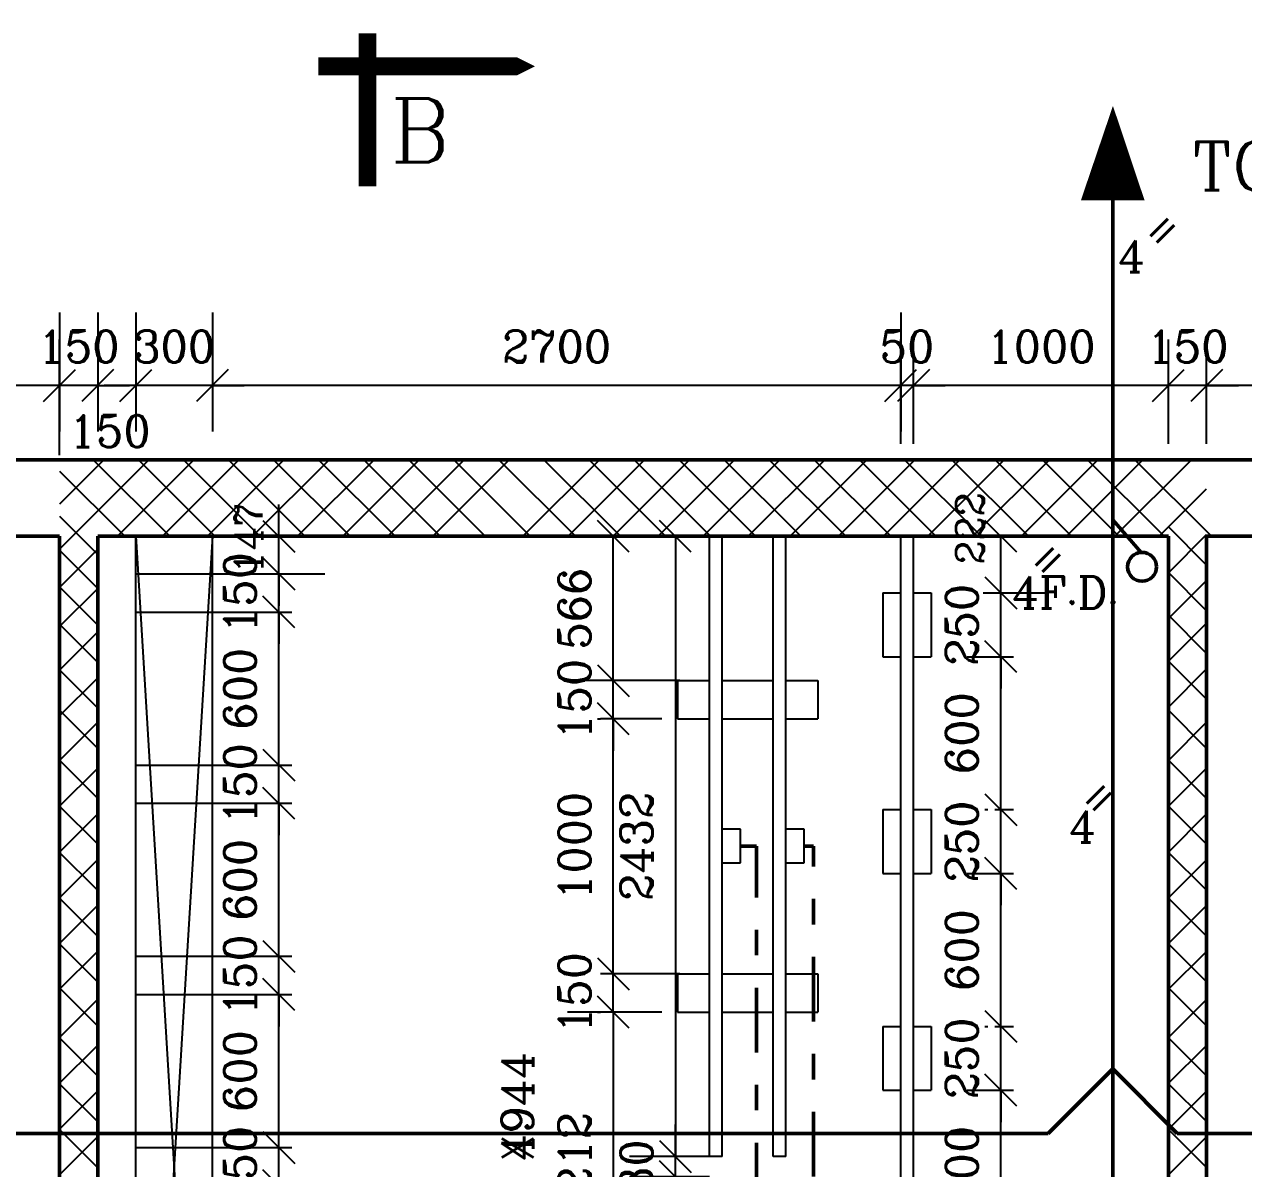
# Model space of a CAD drawing. Header units: inches. Extents: x 14.4 to 65.9, y 4.3 to 68.5.
# Drawn here: x 39.056 to 43.839, y 48.04 to 52.527 of the extents above; entities that cross this region are included whole.
import ezdxf

# ---------------------------------------------------------------- set-up
doc = ezdxf.new("R2010")
doc.units = ezdxf.units.IN
doc.header["$MEASUREMENT"] = 0
doc.linetypes.add('DASHDOT', pattern=[25.4, 12.7, -6.35, 0, -6.35])
for name, color, linetype, lineweight in [('DIMEN', 5, 'Continuous', 25), ('STRUC', 3, 'Continuous', 50), ('UNITS', 7, 'Continuous', 25)]:
    doc.layers.add(name, color=color, linetype=linetype, lineweight=lineweight)
doc.styles.add('ROMANC', font='romanc')
doc.styles.add('ROMANS', font='romans')
doc.dimstyles.get("Standard").update_dxf_attribs({"dimtxt": 0.125, "dimasz": 0.125, "dimexe": 0.18, "dimexo": 0.0625, "dimgap": 0.09, "dimtad": 1, "dimdec": 4, "dimzin": 0, "dimdsep": 46, "dimtxsty": 'ROMANC', "dimblk": 'OBLIQUE', "dimcen": 0.09, "dimadec": 0, "dimazin": 0, "dimtfac": 1, "dimtdec": 4, "dimtofl": 0, "dimtmove": 0, "dimatfit": 3, "dimfxl": 1, "dimtolj": 1, "dimtzin": 0, "dimarcsym": 1})
doc.dimstyles.new('STATION', dxfattribs={"dimtxt": 0.125, "dimasz": 0.125, "dimexe": 0.18, "dimexo": 0.0625, "dimgap": 0.09, "dimtad": 1, "dimtoh": 1, "dimdec": 4, "dimzin": 0, "dimdsep": 46, "dimtxsty": 'Standard', "dimcen": 0.09, "dimadec": 0, "dimazin": 0, "dimtfac": 1, "dimtdec": 4, "dimtofl": 0, "dimtmove": 2, "dimatfit": 3, "dimfxl": 1, "dimtolj": 1, "dimtzin": 0, "dimarcsym": 0})

# ---------------------------------------------------------------- blocks, each defined once
blk = doc.blocks.new('_Oblique')
at = {"layer": 'STRUC', "color": 0, "lineweight": -2}
blk.add_line((-0.5, -0.5), (0.5, 0.5), dxfattribs=at)
blk = doc.blocks.new('*D39')
at = {"layer": 'DIMEN', "color": 0, "lineweight": -2, "transparency": 16777216}
for p, q in [((41.5561, 49.8034), (41.3163, 49.8034)), ((41.3663, 48.8034), (41.3663, 49.8034)), ((41.5561, 48.8034), (41.3163, 48.8034))]:
    blk.add_line(p, q, dxfattribs=at)
at = {"layer": 'DIMEN', "color": 0, "lineweight": -2, "transparency": 16777216, "xscale": 0.125, "yscale": 0.125, "zscale": 0.125}
for p, rotation in [((41.3663, 49.8034), 90), ((41.3663, 48.8034), 270)]:
    blk.add_blockref('_Oblique', p, dxfattribs=dict(at, rotation=rotation))
at = {"layer": 'DIMEN', "color": 0, "transparency": 16777216, "insert": (41.2138, 49.3034), "char_height": 0.125, "attachment_point": 5, "rotation": 90, "style": 'ROMANC'}
blk.add_mtext('\\A1;1000', dxfattribs=at)
blk = doc.blocks.new('*D40')
at = {"layer": 'DIMEN', "color": 0, "lineweight": -2, "transparency": 16777216}
for p, q in [((40.0546, 49.6224), (40.0546, 49.7474)), ((39.7936, 49.6224), (40.1046, 49.6224)), ((40.0546, 49.4724), (40.0546, 49.6224)), ((39.9921, 49.4724), (40.0046, 49.4724)), ((40.0546, 49.4724), (40.0546, 49.3474))]:
    blk.add_line(p, q, dxfattribs=at)
at = {"layer": 'DIMEN', "color": 0, "lineweight": -2, "transparency": 16777216, "xscale": 0.125, "yscale": 0.125, "zscale": 0.125}
for p, rotation in [((40.0546, 49.6224), 270), ((40.0546, 49.4724), 90)]:
    blk.add_blockref('_Oblique', p, dxfattribs=dict(at, rotation=rotation))
at = {"layer": 'DIMEN', "color": 0, "transparency": 16777216, "insert": (39.9021, 49.5474), "char_height": 0.125, "attachment_point": 5, "rotation": 90, "style": 'ROMANC'}
blk.add_mtext('\\A1;150', dxfattribs=at)
blk = doc.blocks.new('*D41')
at = {"layer": 'DIMEN', "color": 0, "lineweight": -2, "transparency": 16777216}
for p, q in [((39.7936, 50.2224), (40.1046, 50.2224)), ((40.0546, 49.6224), (40.0546, 50.2224)), ((39.9921, 49.6224), (40.0046, 49.6224))]:
    blk.add_line(p, q, dxfattribs=at)
at = {"layer": 'DIMEN', "color": 0, "lineweight": -2, "transparency": 16777216, "xscale": 0.125, "yscale": 0.125, "zscale": 0.125}
for p, rotation in [((40.0546, 50.2224), 90), ((40.0546, 49.6224), 270)]:
    blk.add_blockref('_Oblique', p, dxfattribs=dict(at, rotation=rotation))
at = {"layer": 'DIMEN', "color": 0, "transparency": 16777216, "insert": (39.9021, 49.9224), "char_height": 0.125, "attachment_point": 5, "rotation": 90, "style": 'ROMANC'}
blk.add_mtext('\\A1;600', dxfattribs=at)
blk = doc.blocks.new('*D42')
at = {"layer": 'DIMEN', "color": 0, "lineweight": -2, "transparency": 16777216}
for p, q in [((40.0546, 50.3724), (40.0546, 50.4974)), ((39.7936, 50.3724), (40.1046, 50.3724)), ((40.0546, 50.2224), (40.0546, 50.3724)), ((39.9921, 50.2224), (40.0046, 50.2224)), ((40.0546, 50.2224), (40.0546, 50.0974))]:
    blk.add_line(p, q, dxfattribs=at)
at = {"layer": 'DIMEN', "color": 0, "lineweight": -2, "transparency": 16777216, "xscale": 0.125, "yscale": 0.125, "zscale": 0.125}
for p, rotation in [((40.0546, 50.3724), 270), ((40.0546, 50.2224), 90)]:
    blk.add_blockref('_Oblique', p, dxfattribs=dict(at, rotation=rotation))
at = {"layer": 'DIMEN', "color": 0, "transparency": 16777216, "insert": (39.9021, 50.2974), "char_height": 0.125, "attachment_point": 5, "rotation": 90, "style": 'ROMANC'}
blk.add_mtext('\\A1;150', dxfattribs=at)
blk = doc.blocks.new('*D43')
at = {"layer": 'DIMEN', "color": 0, "lineweight": -2, "transparency": 16777216}
for p, q in [((40.0546, 48.8724), (40.0546, 48.9974)), ((39.7936, 48.8724), (40.1046, 48.8724)), ((40.0546, 48.7224), (40.0546, 48.8724)), ((39.9921, 48.7224), (40.0046, 48.7224)), ((40.0546, 48.7224), (40.0546, 48.5974))]:
    blk.add_line(p, q, dxfattribs=at)
at = {"layer": 'DIMEN', "color": 0, "lineweight": -2, "transparency": 16777216, "xscale": 0.125, "yscale": 0.125, "zscale": 0.125}
for p, rotation in [((40.0546, 48.8724), 270), ((40.0546, 48.7224), 90)]:
    blk.add_blockref('_Oblique', p, dxfattribs=dict(at, rotation=rotation))
at = {"layer": 'DIMEN', "color": 0, "transparency": 16777216, "insert": (39.9021, 48.7974), "char_height": 0.125, "attachment_point": 5, "rotation": 90, "style": 'ROMANC'}
blk.add_mtext('\\A1;150', dxfattribs=at)
blk = doc.blocks.new('*D44')
at = {"layer": 'DIMEN', "color": 0, "lineweight": -2, "transparency": 16777216}
for p, q in [((39.7936, 49.4724), (40.1046, 49.4724)), ((40.0546, 48.8724), (40.0546, 49.4724)), ((39.9921, 48.8724), (40.0046, 48.8724))]:
    blk.add_line(p, q, dxfattribs=at)
at = {"layer": 'DIMEN', "color": 0, "lineweight": -2, "transparency": 16777216, "xscale": 0.125, "yscale": 0.125, "zscale": 0.125}
for p, rotation in [((40.0546, 49.4724), 90), ((40.0546, 48.8724), 270)]:
    blk.add_blockref('_Oblique', p, dxfattribs=dict(at, rotation=rotation))
at = {"layer": 'DIMEN', "color": 0, "transparency": 16777216, "insert": (39.9021, 49.1724), "char_height": 0.125, "attachment_point": 5, "rotation": 90, "style": 'ROMANC'}
blk.add_mtext('\\A1;600', dxfattribs=at)
blk = doc.blocks.new('*D45')
at = {"layer": 'DIMEN', "color": 0, "lineweight": -2, "transparency": 16777216}
for p, q in [((40.0546, 48.1224), (40.0546, 48.2474)), ((39.7936, 48.1224), (40.1046, 48.1224)), ((40.0546, 47.9724), (40.0546, 48.1224)), ((39.9921, 47.9724), (40.0046, 47.9724)), ((40.0546, 47.9724), (40.0546, 47.8474))]:
    blk.add_line(p, q, dxfattribs=at)
at = {"layer": 'DIMEN', "color": 0, "lineweight": -2, "transparency": 16777216, "xscale": 0.125, "yscale": 0.125, "zscale": 0.125}
for p, rotation in [((40.0546, 48.1224), 270), ((40.0546, 47.9724), 90)]:
    blk.add_blockref('_Oblique', p, dxfattribs=dict(at, rotation=rotation))
at = {"layer": 'DIMEN', "color": 0, "transparency": 16777216, "insert": (39.9021, 48.0474), "char_height": 0.125, "attachment_point": 5, "rotation": 90, "style": 'ROMANC'}
blk.add_mtext('\\A1;150', dxfattribs=at)
blk = doc.blocks.new('*D46')
at = {"layer": 'DIMEN', "color": 0, "lineweight": -2, "transparency": 16777216}
for p, q in [((39.7936, 48.7224), (40.1046, 48.7224)), ((40.0546, 48.1224), (40.0546, 48.7224)), ((39.9921, 48.1224), (40.0046, 48.1224))]:
    blk.add_line(p, q, dxfattribs=at)
at = {"layer": 'DIMEN', "color": 0, "lineweight": -2, "transparency": 16777216, "xscale": 0.125, "yscale": 0.125, "zscale": 0.125}
for p, rotation in [((40.0546, 48.7224), 90), ((40.0546, 48.1224), 270)]:
    blk.add_blockref('_Oblique', p, dxfattribs=dict(at, rotation=rotation))
at = {"layer": 'DIMEN', "color": 0, "transparency": 16777216, "insert": (39.9021, 48.4224), "char_height": 0.125, "attachment_point": 5, "rotation": 90, "style": 'ROMANC'}
blk.add_mtext('\\A1;600', dxfattribs=at)
blk = doc.blocks.new('*D75')
at = {"layer": 'DIMEN', "color": 0, "lineweight": -2, "transparency": 16777216}
for p, q in [((40.0546, 50.5194), (40.0546, 50.6444)), ((39.8561, 50.5194), (40.2346, 50.5194)), ((40.0546, 50.3724), (40.0546, 50.5194)), ((39.8561, 50.3724), (40.2346, 50.3724)), ((40.0546, 50.3724), (40.0546, 50.2474))]:
    blk.add_line(p, q, dxfattribs=at)
at = {"layer": 'DIMEN', "color": 0, "lineweight": -2, "transparency": 16777216, "xscale": 0.125, "yscale": 0.125, "zscale": 0.125}
for p, rotation in [((40.0546, 50.5194), 270), ((40.0546, 50.3724), 90)]:
    blk.add_blockref('_Oblique', p, dxfattribs=dict(at, rotation=rotation))
blk = doc.blocks.new('*D54')
at = {"layer": 'DIMEN', "color": 0, "lineweight": -2, "transparency": 16777216}
for p, q in [((42.754, 50.0474), (42.936, 50.0474)), ((42.886, 49.4474), (42.886, 50.0474)), ((42.8235, 49.4474), (42.836, 49.4474))]:
    blk.add_line(p, q, dxfattribs=at)
at = {"layer": 'DIMEN', "color": 0, "lineweight": -2, "transparency": 16777216, "xscale": 0.125, "yscale": 0.125, "zscale": 0.125}
for p, rotation in [((42.886, 50.0474), 90), ((42.886, 49.4474), 270)]:
    blk.add_blockref('_Oblique', p, dxfattribs=dict(at, rotation=rotation))
at = {"layer": 'DIMEN', "color": 0, "transparency": 16777216, "insert": (42.7335, 49.7474), "char_height": 0.125, "attachment_point": 5, "rotation": 90, "style": 'ROMANC'}
blk.add_mtext('\\A1;600', dxfattribs=at)
blk = doc.blocks.new('*D55')
at = {"layer": 'DIMEN', "color": 0, "lineweight": -2, "transparency": 16777216}
for p, q in [((42.886, 50.2974), (42.886, 50.4224)), ((42.8623, 50.2974), (42.936, 50.2974)), ((42.886, 50.0474), (42.886, 50.2974)), ((42.8235, 50.0474), (42.836, 50.0474)), ((42.886, 50.0474), (42.886, 49.9224))]:
    blk.add_line(p, q, dxfattribs=at)
at = {"layer": 'DIMEN', "color": 0, "lineweight": -2, "transparency": 16777216, "xscale": 0.125, "yscale": 0.125, "zscale": 0.125}
for p, rotation in [((42.886, 50.2974), 270), ((42.886, 50.0474), 90)]:
    blk.add_blockref('_Oblique', p, dxfattribs=dict(at, rotation=rotation))
at = {"layer": 'DIMEN', "color": 0, "transparency": 16777216, "insert": (42.7335, 50.1724), "char_height": 0.125, "attachment_point": 5, "rotation": 90, "style": 'ROMANC'}
blk.add_mtext('\\A1;250', dxfattribs=at)
blk = doc.blocks.new('*D56')
at = {"layer": 'DIMEN', "color": 0, "lineweight": -2, "transparency": 16777216}
for p, q in [((42.754, 49.1974), (42.936, 49.1974)), ((42.886, 48.5974), (42.886, 49.1974)), ((42.8235, 48.5974), (42.836, 48.5974))]:
    blk.add_line(p, q, dxfattribs=at)
at = {"layer": 'DIMEN', "color": 0, "lineweight": -2, "transparency": 16777216, "xscale": 0.125, "yscale": 0.125, "zscale": 0.125}
for p, rotation in [((42.886, 49.1974), 90), ((42.886, 48.5974), 270)]:
    blk.add_blockref('_Oblique', p, dxfattribs=dict(at, rotation=rotation))
at = {"layer": 'DIMEN', "color": 0, "transparency": 16777216, "insert": (42.7335, 48.8974), "char_height": 0.125, "attachment_point": 5, "rotation": 90, "style": 'ROMANC'}
blk.add_mtext('\\A1;600', dxfattribs=at)
blk = doc.blocks.new('*D57')
at = {"layer": 'DIMEN', "color": 0, "lineweight": -2, "transparency": 16777216}
for p, q in [((42.886, 49.4474), (42.886, 49.5724)), ((42.8623, 49.4474), (42.936, 49.4474)), ((42.886, 49.1974), (42.886, 49.4474)), ((42.8235, 49.1974), (42.836, 49.1974)), ((42.886, 49.1974), (42.886, 49.0724))]:
    blk.add_line(p, q, dxfattribs=at)
at = {"layer": 'DIMEN', "color": 0, "lineweight": -2, "transparency": 16777216, "xscale": 0.125, "yscale": 0.125, "zscale": 0.125}
for p, rotation in [((42.886, 49.4474), 270), ((42.886, 49.1974), 90)]:
    blk.add_blockref('_Oblique', p, dxfattribs=dict(at, rotation=rotation))
at = {"layer": 'DIMEN', "color": 0, "transparency": 16777216, "insert": (42.7335, 49.3224), "char_height": 0.125, "attachment_point": 5, "rotation": 90, "style": 'ROMANC'}
blk.add_mtext('\\A1;250', dxfattribs=at)
blk = doc.blocks.new('*D58')
at = {"layer": 'DIMEN', "color": 0, "lineweight": -2, "transparency": 16777216}
for p, q in [((42.754, 48.3474), (42.936, 48.3474)), ((42.886, 47.7474), (42.886, 48.3474)), ((42.8235, 47.7474), (42.836, 47.7474))]:
    blk.add_line(p, q, dxfattribs=at)
at = {"layer": 'DIMEN', "color": 0, "lineweight": -2, "transparency": 16777216, "xscale": 0.125, "yscale": 0.125, "zscale": 0.125}
for p, rotation in [((42.886, 48.3474), 90), ((42.886, 47.7474), 270)]:
    blk.add_blockref('_Oblique', p, dxfattribs=dict(at, rotation=rotation))
at = {"layer": 'DIMEN', "color": 0, "transparency": 16777216, "insert": (42.7335, 48.0474), "char_height": 0.125, "attachment_point": 5, "rotation": 90, "style": 'ROMANC'}
blk.add_mtext('\\A1;600', dxfattribs=at)
blk = doc.blocks.new('*D59')
at = {"layer": 'DIMEN', "color": 0, "lineweight": -2, "transparency": 16777216}
for p, q in [((42.886, 48.5974), (42.886, 48.7224)), ((42.8623, 48.5974), (42.936, 48.5974)), ((42.886, 48.3474), (42.886, 48.5974)), ((42.8235, 48.3474), (42.836, 48.3474)), ((42.886, 48.3474), (42.886, 48.2224))]:
    blk.add_line(p, q, dxfattribs=at)
at = {"layer": 'DIMEN', "color": 0, "lineweight": -2, "transparency": 16777216, "xscale": 0.125, "yscale": 0.125, "zscale": 0.125}
for p, rotation in [((42.886, 48.5974), 270), ((42.886, 48.3474), 90)]:
    blk.add_blockref('_Oblique', p, dxfattribs=dict(at, rotation=rotation))
at = {"layer": 'DIMEN', "color": 0, "transparency": 16777216, "insert": (42.7335, 48.4724), "char_height": 0.125, "attachment_point": 5, "rotation": 90, "style": 'ROMANC'}
blk.add_mtext('\\A1;250', dxfattribs=at)
blk = doc.blocks.new('*D65')
at = {"layer": 'DIMEN', "color": 0, "lineweight": -2, "transparency": 16777216}
for p, q in [((42.7465, 50.5194), (43.066, 50.5194)), ((42.886, 50.2974), (42.886, 50.5194)), ((42.8165, 50.2974), (43.066, 50.2974))]:
    blk.add_line(p, q, dxfattribs=at)
at = {"layer": 'DIMEN', "color": 0, "lineweight": -2, "transparency": 16777216, "xscale": 0.125, "yscale": 0.125, "zscale": 0.125}
for p, rotation in [((42.886, 50.5194), 90), ((42.886, 50.2974), 270)]:
    blk.add_blockref('_Oblique', p, dxfattribs=dict(at, rotation=rotation))
blk = doc.blocks.new('*D68')
at = {"layer": 'DIMEN', "color": 0, "lineweight": -2, "transparency": 16777216}
for p, q in [((41.3663, 48.8034), (41.3663, 48.9284)), ((41.6272, 48.8034), (41.3163, 48.8034)), ((41.3663, 48.6534), (41.3663, 48.8034)), ((41.3038, 48.6534), (41.3163, 48.6534)), ((41.3663, 48.6534), (41.3663, 48.5284))]:
    blk.add_line(p, q, dxfattribs=at)
at = {"layer": 'DIMEN', "color": 0, "lineweight": -2, "transparency": 16777216, "xscale": 0.125, "yscale": 0.125, "zscale": 0.125}
for p, rotation in [((41.3663, 48.8034), 270), ((41.3663, 48.6534), 90)]:
    blk.add_blockref('_Oblique', p, dxfattribs=dict(at, rotation=rotation))
at = {"layer": 'DIMEN', "color": 0, "transparency": 16777216, "insert": (41.2138, 48.7284), "char_height": 0.125, "attachment_point": 5, "rotation": 90, "style": 'ROMANC'}
blk.add_mtext('\\A1;150', dxfattribs=at)
blk = doc.blocks.new('*D71')
at = {"layer": 'DIMEN', "color": 0, "lineweight": -2, "transparency": 16777216}
for p, q in [((41.3663, 49.9534), (41.3663, 50.0784)), ((41.6272, 49.9534), (41.3163, 49.9534)), ((41.3663, 49.8034), (41.3663, 49.9534)), ((41.3038, 49.8034), (41.3163, 49.8034)), ((41.3663, 49.8034), (41.3663, 49.6784))]:
    blk.add_line(p, q, dxfattribs=at)
at = {"layer": 'DIMEN', "color": 0, "lineweight": -2, "transparency": 16777216, "xscale": 0.125, "yscale": 0.125, "zscale": 0.125}
for p, rotation in [((41.3663, 49.9534), 270), ((41.3663, 49.8034), 90)]:
    blk.add_blockref('_Oblique', p, dxfattribs=dict(at, rotation=rotation))
at = {"layer": 'DIMEN', "color": 0, "transparency": 16777216, "insert": (41.2138, 49.8784), "char_height": 0.125, "attachment_point": 5, "rotation": 90, "style": 'ROMANC'}
blk.add_mtext('\\A1;150', dxfattribs=at)
blk = doc.blocks.new('*D76')
at = {"layer": 'DIMEN', "color": 0, "lineweight": -2, "transparency": 16777216}
for p, q in [((41.4455, 50.5194), (41.1863, 50.5194)), ((41.3663, 49.9534), (41.3663, 50.5194)), ((41.5561, 49.9534), (41.1863, 49.9534))]:
    blk.add_line(p, q, dxfattribs=at)
at = {"layer": 'DIMEN', "color": 0, "lineweight": -2, "transparency": 16777216, "xscale": 0.125, "yscale": 0.125, "zscale": 0.125}
for p, rotation in [((41.3663, 50.5194), 90), ((41.3663, 49.9534), 270)]:
    blk.add_blockref('_Oblique', p, dxfattribs=dict(at, rotation=rotation))
at = {"layer": 'DIMEN', "color": 0, "transparency": 16777216, "insert": (41.2138, 50.2364), "char_height": 0.125, "attachment_point": 5, "rotation": 90, "style": 'ROMANC'}
blk.add_mtext('\\A1;566', dxfattribs=at)
blk = doc.blocks.new('*D77')
at = {"layer": 'DIMEN', "color": 0, "lineweight": -2, "transparency": 16777216}
for p, q in [((41.5561, 48.6534), (41.1863, 48.6534)), ((41.3663, 48.6534), (41.3663, 47.4414)), ((41.5561, 47.4414), (41.1863, 47.4414))]:
    blk.add_line(p, q, dxfattribs=at)
at = {"layer": 'DIMEN', "color": 0, "lineweight": -2, "transparency": 16777216, "xscale": 0.125, "yscale": 0.125, "zscale": 0.125}
for p, rotation in [((41.3663, 48.6534), 90), ((41.3663, 47.4414), 270)]:
    blk.add_blockref('_Oblique', p, dxfattribs=dict(at, rotation=rotation))
at = {"layer": 'DIMEN', "color": 0, "transparency": 16777216, "insert": (41.2138, 48.0474), "char_height": 0.125, "attachment_point": 5, "rotation": 90, "style": 'ROMANC'}
blk.add_mtext('\\A1;1212', dxfattribs=at)
blk = doc.blocks.new('*D78')
at = {"layer": 'DIMEN', "color": 0, "lineweight": -2, "transparency": 16777216}
for p, q in [((41.7436, 50.5194), (41.4297, 50.5194)), ((41.6097, 50.5194), (41.6097, 48.0874)), ((41.7436, 48.0874), (41.4297, 48.0874))]:
    blk.add_line(p, q, dxfattribs=at)
at = {"layer": 'DIMEN', "color": 0, "lineweight": -2, "transparency": 16777216, "xscale": 0.125, "yscale": 0.125, "zscale": 0.125}
for p, rotation in [((41.6097, 50.5194), 90), ((41.6097, 48.0874), 270)]:
    blk.add_blockref('_Oblique', p, dxfattribs=dict(at, rotation=rotation))
at = {"layer": 'DIMEN', "color": 0, "transparency": 16777216, "insert": (41.4572, 49.3034), "char_height": 0.125, "attachment_point": 5, "rotation": 90, "style": 'ROMANC'}
blk.add_mtext('\\A1;2432', dxfattribs=at)
blk = doc.blocks.new('*D73')
at = {"layer": 'DIMEN', "color": 0, "lineweight": -2, "transparency": 16777216}
for p, q in [((41.7436, 48.0074), (41.4297, 48.0074)), ((41.6097, 48.0074), (41.6097, 45.5754)), ((41.7436, 45.5754), (41.4297, 45.5754))]:
    blk.add_line(p, q, dxfattribs=at)
at = {"layer": 'DIMEN', "color": 0, "lineweight": -2, "transparency": 16777216, "xscale": 0.125, "yscale": 0.125, "zscale": 0.125}
for p, rotation in [((41.6097, 48.0074), 90), ((41.6097, 45.5754), 270)]:
    blk.add_blockref('_Oblique', p, dxfattribs=dict(at, rotation=rotation))
at = {"layer": 'DIMEN', "color": 0, "transparency": 16777216, "insert": (41.4572, 46.7914), "char_height": 0.125, "attachment_point": 5, "rotation": 90, "style": 'ROMANC'}
blk.add_mtext('\\A1;2432', dxfattribs=at)
blk = doc.blocks.new('*D74')
at = {"layer": 'DIMEN', "color": 0, "lineweight": -2, "transparency": 16777216}
for p, q in [((41.6097, 48.0874), (41.6097, 48.2124)), ((41.5472, 48.0874), (41.4297, 48.0874)), ((41.6097, 48.0074), (41.6097, 48.0874)), ((41.5472, 48.0074), (41.4297, 48.0074)), ((41.6097, 48.0074), (41.6097, 47.8824))]:
    blk.add_line(p, q, dxfattribs=at)
at = {"layer": 'DIMEN', "color": 0, "lineweight": -2, "transparency": 16777216, "xscale": 0.125, "yscale": 0.125, "zscale": 0.125}
for p, rotation in [((41.6097, 48.0874), 270), ((41.6097, 48.0074), 90)]:
    blk.add_blockref('_Oblique', p, dxfattribs=dict(at, rotation=rotation))
at = {"layer": 'DIMEN', "color": 0, "transparency": 16777216, "insert": (41.4572, 48.0474), "char_height": 0.125, "attachment_point": 5, "rotation": 90, "style": 'ROMANC'}
blk.add_mtext('\\A1;80', dxfattribs=at)
blk = doc.blocks.new('*D79')
at = {"layer": 'DIMEN', "color": 0, "lineweight": -2, "transparency": 16777216}
for p, q in [((43.6936, 50.8819), (43.6936, 51.291)), ((45.0436, 51.1735), (45.0436, 51.291)), ((45.0436, 51.111), (43.6936, 51.111))]:
    blk.add_line(p, q, dxfattribs=at)
at = {"layer": 'DIMEN', "color": 0, "lineweight": -2, "transparency": 16777216, "xscale": 0.125, "yscale": 0.125, "zscale": 0.125, "rotation": 180}
blk.add_blockref('_Oblique', (43.6936, 51.111), dxfattribs=at)
at = {"layer": 'DIMEN', "color": 0, "lineweight": -2, "transparency": 16777216, "xscale": 0.125, "yscale": 0.125, "zscale": 0.125}
blk.add_blockref('_Oblique', (45.0436, 51.111), dxfattribs=at)
at = {"layer": 'DIMEN', "color": 0, "transparency": 16777216, "insert": (44.3686, 51.2635), "char_height": 0.125, "attachment_point": 5, "style": 'ROMANC'}
blk.add_mtext('\\A1;1350', dxfattribs=at)
blk = doc.blocks.new('*D80')
at = {"layer": 'DIMEN', "color": 0, "lineweight": -2, "transparency": 16777216}
for p, q in [((43.5436, 50.8819), (43.5436, 51.291)), ((43.6936, 50.9444), (43.6936, 51.291)), ((43.5436, 51.111), (43.4186, 51.111)), ((43.6936, 51.111), (43.5436, 51.111)), ((43.6936, 51.111), (43.8186, 51.111))]:
    blk.add_line(p, q, dxfattribs=at)
at = {"layer": 'DIMEN', "color": 0, "lineweight": -2, "transparency": 16777216, "xscale": 0.125, "yscale": 0.125, "zscale": 0.125}
blk.add_blockref('_Oblique', (43.5436, 51.111), dxfattribs=at)
at = {"layer": 'DIMEN', "color": 0, "lineweight": -2, "transparency": 16777216, "xscale": 0.125, "yscale": 0.125, "zscale": 0.125, "rotation": 180}
blk.add_blockref('_Oblique', (43.6936, 51.111), dxfattribs=at)
at = {"layer": 'DIMEN', "color": 0, "transparency": 16777216, "insert": (43.6186, 51.2635), "char_height": 0.125, "attachment_point": 5, "style": 'ROMANC'}
blk.add_mtext('\\A1;150', dxfattribs=at)
blk = doc.blocks.new('*D81')
at = {"layer": 'DIMEN', "color": 0, "lineweight": -2, "transparency": 16777216}
for p, q in [((39.1936, 51.3971), (39.1936, 50.931)), ((39.3436, 51.3971), (39.3436, 50.931)), ((39.1936, 51.111), (39.0686, 51.111)), ((39.3436, 51.111), (39.1936, 51.111)), ((39.3436, 51.111), (39.4686, 51.111))]:
    blk.add_line(p, q, dxfattribs=at)
at = {"layer": 'DIMEN', "color": 0, "lineweight": -2, "transparency": 16777216, "xscale": 0.125, "yscale": 0.125, "zscale": 0.125}
blk.add_blockref('_Oblique', (39.1936, 51.111), dxfattribs=at)
at = {"layer": 'DIMEN', "color": 0, "lineweight": -2, "transparency": 16777216, "xscale": 0.125, "yscale": 0.125, "zscale": 0.125, "rotation": 180}
blk.add_blockref('_Oblique', (39.3436, 51.111), dxfattribs=at)
at = {"layer": 'DIMEN', "color": 0, "transparency": 16777216, "insert": (39.2686, 51.2635), "char_height": 0.125, "attachment_point": 5, "style": 'ROMANC'}
blk.add_mtext('\\A1;150', dxfattribs=at)
blk = doc.blocks.new('*D82')
at = {"layer": 'DIMEN', "color": 0, "lineweight": -2, "transparency": 16777216}
for p, q in [((39.4936, 51.3971), (39.4936, 50.931)), ((39.7936, 51.3971), (39.7936, 50.931)), ((39.4936, 51.111), (39.3686, 51.111)), ((39.7936, 51.111), (39.4936, 51.111)), ((39.7936, 51.111), (39.9186, 51.111))]:
    blk.add_line(p, q, dxfattribs=at)
at = {"layer": 'DIMEN', "color": 0, "lineweight": -2, "transparency": 16777216, "xscale": 0.125, "yscale": 0.125, "zscale": 0.125}
blk.add_blockref('_Oblique', (39.4936, 51.111), dxfattribs=at)
at = {"layer": 'DIMEN', "color": 0, "lineweight": -2, "transparency": 16777216, "xscale": 0.125, "yscale": 0.125, "zscale": 0.125, "rotation": 180}
blk.add_blockref('_Oblique', (39.7936, 51.111), dxfattribs=at)
at = {"layer": 'DIMEN', "color": 0, "transparency": 16777216, "insert": (39.6436, 51.2635), "char_height": 0.125, "attachment_point": 5, "style": 'ROMANC'}
blk.add_mtext('\\A1;300', dxfattribs=at)
blk = doc.blocks.new('*D83')
at = {"layer": 'DIMEN', "color": 0, "lineweight": -2, "transparency": 16777216}
for p, q in [((39.7936, 51.3971), (39.7936, 50.931)), ((42.4936, 51.3971), (42.4936, 50.931)), ((42.4936, 51.111), (39.7936, 51.111))]:
    blk.add_line(p, q, dxfattribs=at)
at = {"layer": 'DIMEN', "color": 0, "lineweight": -2, "transparency": 16777216, "xscale": 0.125, "yscale": 0.125, "zscale": 0.125, "rotation": 180}
blk.add_blockref('_Oblique', (39.7936, 51.111), dxfattribs=at)
at = {"layer": 'DIMEN', "color": 0, "lineweight": -2, "transparency": 16777216, "xscale": 0.125, "yscale": 0.125, "zscale": 0.125}
blk.add_blockref('_Oblique', (42.4936, 51.111), dxfattribs=at)
at = {"layer": 'DIMEN', "color": 0, "transparency": 16777216, "insert": (41.1436, 51.2635), "char_height": 0.125, "attachment_point": 5, "style": 'ROMANC'}
blk.add_mtext('\\A1;2700', dxfattribs=at)
blk = doc.blocks.new('*D84')
at = {"layer": 'DIMEN', "color": 0, "lineweight": -2, "transparency": 16777216}
for p, q in [((42.5436, 50.8819), (42.5436, 51.291)), ((43.5436, 50.9444), (43.5436, 51.291)), ((43.5436, 51.111), (42.5436, 51.111))]:
    blk.add_line(p, q, dxfattribs=at)
at = {"layer": 'DIMEN', "color": 0, "lineweight": -2, "transparency": 16777216, "xscale": 0.125, "yscale": 0.125, "zscale": 0.125, "rotation": 180}
blk.add_blockref('_Oblique', (42.5436, 51.111), dxfattribs=at)
at = {"layer": 'DIMEN', "color": 0, "lineweight": -2, "transparency": 16777216, "xscale": 0.125, "yscale": 0.125, "zscale": 0.125}
blk.add_blockref('_Oblique', (43.5436, 51.111), dxfattribs=at)
at = {"layer": 'DIMEN', "color": 0, "transparency": 16777216, "insert": (43.0436, 51.2635), "char_height": 0.125, "attachment_point": 5, "style": 'ROMANC'}
blk.add_mtext('\\A1;1000', dxfattribs=at)
blk = doc.blocks.new('*D85')
at = {"layer": 'DIMEN', "color": 0, "lineweight": -2, "transparency": 16777216}
for p, q in [((42.4936, 50.8819), (42.4936, 51.291)), ((42.5436, 50.9444), (42.5436, 51.291)), ((42.4936, 51.111), (42.3686, 51.111)), ((42.5436, 51.111), (42.4936, 51.111)), ((42.5436, 51.111), (42.6686, 51.111))]:
    blk.add_line(p, q, dxfattribs=at)
at = {"layer": 'DIMEN', "color": 0, "lineweight": -2, "transparency": 16777216, "xscale": 0.125, "yscale": 0.125, "zscale": 0.125}
blk.add_blockref('_Oblique', (42.4936, 51.111), dxfattribs=at)
at = {"layer": 'DIMEN', "color": 0, "lineweight": -2, "transparency": 16777216, "xscale": 0.125, "yscale": 0.125, "zscale": 0.125, "rotation": 180}
blk.add_blockref('_Oblique', (42.5436, 51.111), dxfattribs=at)
at = {"layer": 'DIMEN', "color": 0, "transparency": 16777216, "insert": (42.5186, 51.2635), "char_height": 0.125, "attachment_point": 5, "style": 'ROMANC'}
blk.add_mtext('\\A1;50', dxfattribs=at)
blk = doc.blocks.new('*D86')
at = {"layer": 'DIMEN', "color": 0, "lineweight": -2, "transparency": 16777216}
for p, q in [((33.3936, 50.9444), (33.3936, 51.291)), ((39.1936, 50.8379), (39.1936, 51.291)), ((39.1936, 51.111), (33.3936, 51.111))]:
    blk.add_line(p, q, dxfattribs=at)
at = {"layer": 'DIMEN', "color": 0, "lineweight": -2, "transparency": 16777216, "xscale": 0.125, "yscale": 0.125, "zscale": 0.125, "rotation": 180}
blk.add_blockref('_Oblique', (33.3936, 51.111), dxfattribs=at)
at = {"layer": 'DIMEN', "color": 0, "lineweight": -2, "transparency": 16777216, "xscale": 0.125, "yscale": 0.125, "zscale": 0.125}
blk.add_blockref('_Oblique', (39.1936, 51.111), dxfattribs=at)
at = {"layer": 'DIMEN', "color": 0, "transparency": 16777216, "insert": (36.2936, 51.2635), "char_height": 0.125, "attachment_point": 5, "style": 'ROMANC'}
blk.add_mtext('\\A1;5800', dxfattribs=at)

msp = doc.modelspace()

# ---------------------------------------------------------------- linework, layer by layer
at = {"layer": 'DIMEN', "color": 3, "const_width": 0.07}
msp.add_lwpolyline([(40.40173, 51.8922), (40.40173, 52.4922)], dxfattribs=at)
at = {"layer": 'DIMEN', "color": 3}
msp.add_lwpolyline([(40.20959, 52.36266, 0.07, 0.07, 0), (40.80959, 52.36266, 0.25, 0, 0), (41.05959, 52.36266, 0, 0, 0)], format="xyseb", dxfattribs=at)
at = {"layer": 'STRUC'}
for p, q in [((16.6436, 50.81941), (48.1436, 50.81941)), ((33.3936, 50.51941), (39.1936, 50.51941)), ((39.1936, 45.57541), (39.1936, 50.51941)), ((39.3436, 45.57541), (39.3436, 50.51941)), ((39.3436, 50.51941), (42.5436, 50.51941)), ((42.5436, 50.51941), (43.5436, 50.51941)), ((43.5436, 45.57541), (43.5436, 50.51941)), ((43.6936, 50.51941), (45.0436, 50.51941)), ((43.6936, 45.27541), (43.6936, 50.51941)), ((41.86463, 49.30444), (41.92759, 49.30444)), ((42.15108, 49.30444), (42.11463, 49.30444))]:
    msp.add_line(p, q, dxfattribs=at)
at = {"layer": 'STRUC', "linetype": 'DASHDOT', "ltscale": 0.02}
for p, q in [((41.92759, 44.84722), (41.92759, 49.30444)), ((42.15108, 46.79244), (42.15108, 49.30444))]:
    msp.add_line(p, q, dxfattribs=at)
at = {"layer": 'STRUC', "color": 7}
msp.add_circle((43.44024, 50.39981), 0.05675, dxfattribs=at)
at = {"layer": 'UNITS', "color": 3, "lineweight": 50}
for p, q in [((43.3254, 51.83686), (43.3254, 44.51168)), ((43.43637, 50.45644), (43.3254, 50.58378)), ((43.07216, 48.17715), (43.3254, 48.43039)), ((43.57865, 48.17715), (43.3254, 48.43039)), ((38.80601, 48.17715), (43.07216, 48.17715)), ((43.57865, 48.17715), (44.08362, 48.17715))]:
    msp.add_line(p, q, dxfattribs=at)
at = {"layer": 'UNITS', "color": 5}
for p, q in [((39.36727, 50.81941), (39.1936, 50.64574)), ((39.54405, 50.81941), (39.1936, 50.46896)), ((39.32636, 50.81941), (39.62636, 50.51941)), ((39.72083, 50.81941), (39.42083, 50.51941)), ((39.50314, 50.81941), (39.80314, 50.51941)), ((39.8976, 50.81941), (39.5976, 50.51941)), ((39.67992, 50.81941), (39.97992, 50.51941)), ((40.07438, 50.81941), (39.77438, 50.51941)), ((39.85669, 50.81941), (40.15669, 50.51941)), ((40.25116, 50.81941), (39.95116, 50.51941)), ((40.03347, 50.81941), (40.33347, 50.51941)), ((40.42793, 50.81941), (40.12793, 50.51941)), ((40.21025, 50.81941), (40.51025, 50.51941)), ((40.60471, 50.81941), (40.30471, 50.51941)), ((40.38702, 50.81941), (40.68702, 50.51941)), ((40.78149, 50.81941), (40.48149, 50.51941)), ((40.5638, 50.81941), (40.8638, 50.51941)), ((40.95826, 50.81941), (40.65826, 50.51941)), ((40.74058, 50.81941), (41.04058, 50.51941)), ((40.91735, 50.81941), (41.21735, 50.51941)), ((41.31182, 50.81941), (41.01182, 50.51941)), ((41.09413, 50.81941), (41.39413, 50.51941)), ((41.48859, 50.81941), (41.18859, 50.51941)), ((41.27091, 50.81941), (41.57091, 50.51941)), ((41.66537, 50.81941), (41.36537, 50.51941)), ((41.44768, 50.81941), (41.74768, 50.51941)), ((41.84215, 50.81941), (41.54215, 50.51941)), ((41.62446, 50.81941), (41.92446, 50.51941)), ((42.01892, 50.81941), (41.71892, 50.51941)), ((41.80124, 50.81941), (42.10124, 50.51941)), ((42.1957, 50.81941), (41.8957, 50.51941)), ((41.97801, 50.81941), (42.27801, 50.51941)), ((42.3602, 50.81941), (42.0602, 50.51941)), ((42.15479, 50.81941), (42.45479, 50.51941)), ((42.54925, 50.81941), (42.24925, 50.51941)), ((42.33157, 50.81941), (42.63157, 50.51941)), ((42.72603, 50.81941), (42.42603, 50.51941)), ((42.50897, 50.81941), (42.80897, 50.51941)), ((42.89994, 50.81941), (42.59994, 50.51941)), ((42.69463, 50.81941), (42.99463, 50.51941)), ((43.07672, 50.81941), (42.77672, 50.51941)), ((42.86378, 50.81941), (43.16378, 50.51941)), ((43.26713, 50.81941), (42.96713, 50.51941)), ((43.04944, 50.81941), (43.34944, 50.51941)), ((43.4439, 50.81941), (43.1439, 50.51941)), ((43.22685, 50.81941), (43.52685, 50.51941)), ((43.63369, 50.81941), (43.33369, 50.51941)), ((43.4125, 50.81941), (43.7125, 50.51941)), ((39.1936, 50.77539), (39.44959, 50.51941)), ((39.1936, 50.59861), (39.3436, 50.44861))]:
    msp.add_line(p, q, dxfattribs=at)
at = {"layer": 'UNITS', "color": 5, "lineweight": 25}
for p, q in [((43.50706, 50.51941), (43.6936, 50.70596)), ((43.6936, 50.40694), (43.5436, 50.55694)), ((43.5436, 50.37635), (43.6936, 50.52635)), ((39.1936, 50.31891), (39.3436, 50.46891)), ((39.3436, 50.3146), (39.1936, 50.4646)), ((43.6936, 50.22734), (43.5436, 50.37734)), ((39.3436, 50.17152), (39.1936, 50.32152)), ((39.1936, 50.16536), (39.3436, 50.31536)), ((43.5436, 50.19675), (43.6936, 50.34675)), ((39.3436, 50.02495), (39.1936, 50.17495)), ((43.6936, 50.05984), (43.5436, 50.20984)), ((43.5436, 50.02926), (43.6936, 50.17926)), ((39.1936, 49.99436), (39.3436, 50.14436)), ((43.6936, 49.88024), (43.5436, 50.03024)), ((39.3436, 49.84534), (39.1936, 49.99534)), ((43.5436, 49.84965), (43.6936, 49.99965)), ((39.1936, 49.81475), (39.3436, 49.96475)), ((39.3436, 49.6871), (39.1936, 49.8371)), ((43.6936, 49.6871), (43.5436, 49.8371)), ((39.1936, 49.64006), (39.3436, 49.79006)), ((43.5436, 49.64006), (43.6936, 49.79006)), ((39.3436, 49.49105), (39.1936, 49.64105)), ((39.1936, 49.46046), (39.3436, 49.61046)), ((43.6936, 49.49105), (43.5436, 49.64105)), ((43.5436, 49.46046), (43.6936, 49.61046)), ((39.3436, 49.31144), (39.1936, 49.46144)), ((43.6936, 49.31144), (43.5436, 49.46144)), ((39.1936, 49.28085), (39.3436, 49.43085)), ((43.5436, 49.28085), (43.6936, 49.43085)), ((39.34311, 49.13134), (39.19311, 49.28134)), ((43.69311, 49.13134), (43.54311, 49.28134)), ((39.19311, 49.10076), (39.34311, 49.25076)), ((43.54311, 49.10076), (43.69311, 49.25076)), ((39.34311, 48.95174), (39.19311, 49.10174)), ((39.19311, 48.92115), (39.34311, 49.07115)), ((43.69311, 48.95174), (43.54311, 49.10174)), ((43.54311, 48.92115), (43.69311, 49.07115)), ((39.34311, 48.77213), (39.19311, 48.92213)), ((39.19311, 48.74155), (39.34311, 48.89155)), ((43.69311, 48.77213), (43.54311, 48.92213)), ((43.54311, 48.74155), (43.69311, 48.89155)), ((39.34311, 48.59959), (39.19311, 48.74959)), ((43.69311, 48.59959), (43.54311, 48.74959)), ((39.19311, 48.55256), (39.34311, 48.70256)), ((43.54311, 48.55256), (43.69311, 48.70256)), ((39.34311, 48.40354), (39.19311, 48.55354)), ((43.69311, 48.40354), (43.54311, 48.55354)), ((39.19311, 48.37295), (39.34311, 48.52295)), ((43.54311, 48.37295), (43.69311, 48.52295)), ((39.34311, 48.22393), (39.19311, 48.37393)), ((43.69311, 48.22393), (43.54311, 48.37393)), ((39.19311, 48.19334), (39.34311, 48.34334)), ((43.54311, 48.19334), (43.69311, 48.34334)), ((39.34311, 48.04433), (39.19311, 48.19433)), ((39.19311, 48.01374), (39.34311, 48.16374)), ((43.69311, 48.04433), (43.54311, 48.19433)), ((43.54311, 48.01374), (43.69311, 48.16374))]:
    msp.add_line(p, q, dxfattribs=at)
at = {"layer": 'UNITS'}
for p, q in [((39.4936, 45.57541), (39.4936, 50.51941)), ((39.7936, 50.51941), (39.4936, 45.57541)), ((39.4936, 50.51941), (39.7936, 45.57541)), ((39.4936, 50.51941), (39.7936, 45.57541)), ((39.7936, 50.51941), (39.4936, 45.57541)), ((39.7936, 45.57541), (39.7936, 50.51941)), ((41.7436, 48.08741), (41.7436, 50.51941)), ((41.7936, 48.08741), (41.7936, 50.51941)), ((41.9936, 48.08741), (41.9936, 50.51941)), ((42.0436, 48.08741), (42.0436, 50.51941)), ((42.4936, 45.57541), (42.4936, 50.51941)), ((42.4936, 45.57541), (42.4936, 50.51941)), ((42.5436, 45.57541), (42.5436, 50.51941)), ((39.4936, 50.37241), (39.7936, 50.37241)), ((42.4236, 50.29741), (42.4236, 50.04741)), ((42.4236, 50.29741), (42.4936, 50.29741)), ((42.5436, 50.29741), (42.6136, 50.29741)), ((42.6136, 50.29741), (42.6136, 50.04741)), ((39.4936, 50.22241), (39.7936, 50.22241)), ((42.4236, 50.04741), (42.4936, 50.04741)), ((42.5436, 50.04741), (42.6136, 50.04741)), ((41.6186, 49.95341), (41.6186, 49.80341)), ((41.6186, 49.95341), (41.7436, 49.95341)), ((41.7936, 49.95341), (41.9936, 49.95341)), ((42.0436, 49.95341), (42.1686, 49.95341)), ((42.1686, 49.95341), (42.1686, 49.80341)), ((41.6186, 49.80341), (41.7436, 49.80341)), ((41.7936, 49.80341), (41.9936, 49.80341)), ((42.0436, 49.80341), (42.1686, 49.80341)), ((39.4936, 49.62241), (39.7936, 49.62241)), ((39.4936, 49.47241), (39.7936, 49.47241)), ((42.4236, 49.44741), (42.4236, 49.19741)), ((42.4236, 49.44741), (42.4936, 49.44741)), ((42.5436, 49.44741), (42.6136, 49.44741)), ((42.6136, 49.44741), (42.6136, 49.19741)), ((41.86463, 49.37033), (41.7936, 49.37033)), ((41.86463, 49.23855), (41.86463, 49.37033)), ((42.11463, 49.37033), (42.0436, 49.37033)), ((42.11463, 49.23855), (42.11463, 49.37033)), ((41.7936, 49.23855), (41.86463, 49.23855)), ((42.0436, 49.23855), (42.11463, 49.23855)), ((42.4236, 49.19741), (42.4936, 49.19741)), ((42.5436, 49.19741), (42.6136, 49.19741)), ((39.4936, 48.87241), (39.7936, 48.87241)), ((41.6186, 48.80341), (41.6186, 48.65341)), ((41.6186, 48.80341), (41.7436, 48.80341)), ((41.7936, 48.80341), (41.9936, 48.80341)), ((42.0436, 48.80341), (42.1686, 48.80341)), ((42.1686, 48.80341), (42.1686, 48.65341)), ((39.4936, 48.72241), (39.7936, 48.72241)), ((41.6186, 48.65341), (41.7436, 48.65341)), ((41.7936, 48.65341), (41.9936, 48.65341)), ((42.0436, 48.65341), (42.1686, 48.65341)), ((42.4236, 48.59741), (42.4236, 48.34741)), ((42.4236, 48.59741), (42.4936, 48.59741)), ((42.5436, 48.59741), (42.6136, 48.59741)), ((42.6136, 48.59741), (42.6136, 48.34741)), ((42.4236, 48.34741), (42.4936, 48.34741)), ((42.5436, 48.34741), (42.6136, 48.34741)), ((39.4936, 48.12241), (39.7936, 48.12241)), ((41.7936, 48.08741), (41.7436, 48.08741)), ((42.0436, 48.08741), (41.9936, 48.08741))]:
    msp.add_line(p, q, dxfattribs=at)
at = {"layer": 'UNITS', "color": 3}
msp.add_lwpolyline([(43.3254, 51.83686, 0.25, 0, 0), (43.32613, 52.20766, 0, 0, 0)], format="xyseb", dxfattribs=at)

# ---------------------------------------------------------------- texts
at = {"layer": 'DIMEN', "color": 3, "style": 'ROMANC'}
for s, height, p in [('B', 0.25, (40.49164, 51.98683)), ('TO DRAINAGE ', 0.19, (43.63734, 51.87655))]:
    msp.add_text(s, height=height, dxfattribs=at).set_placement(p)
at = {"layer": 'DIMEN', "style": 'ROMANC'}
for s, height, rotation, p in [('=', 0.125, 45, (43.50867, 51.63137)), ('222', 0.11, 90, (42.8206, 50.40886)), ('147', 0.11, 90, (39.99066, 50.36919)), ('=', 0.125, 45, (43.05939, 50.33925)), ('=', 0.125, 45, (43.25943, 49.40526)), ('2-2432 4944', 0.125, 90, (41.05238, 47.30888))]:
    msp.add_text(s, height=height, rotation=rotation, dxfattribs=at).set_placement(p)
for s, p in [('4', (43.34521, 51.55523)), ('150', (39.23031, 50.86949)), ('4F.D.', (42.92985, 50.23629))]:
    msp.add_text(s, height=0.125, dxfattribs=at).set_placement(p)
at = {"layer": 'DIMEN', "color": 5, "style": 'ROMANC'}
msp.add_text('4', height=0.125, dxfattribs=at).set_placement((43.1529, 49.31827))
at = {"layer": 'DIMEN', "color": 5, "style": 'ROMANS'}
msp.add_text('X', height=0.125, rotation=90, dxfattribs=at).set_placement((41.05343, 48.06705))

# ---------------------------------------------------------------- dimensions: what is measured, and where the dimension line sits
at = {"layer": 'DIMEN'}
for base, p1, p2, angle, text, dimstyle, override, picture, middle in [((39.1936, 51.11097), (39.3436, 51.45956), (39.1936, 51.45956), 180, '150', 'Standard', {"dimtix": 1, "dimtofl": 1}, '*D81', (39.2686, 51.26347)), ((39.4936, 51.11097), (39.7936, 51.45956), (39.4936, 51.45956), 180, '300', 'Standard', {"dimtix": 1, "dimtofl": 1}, '*D82', (39.6436, 51.26347)), ((39.7936, 51.11097), (42.4936, 51.45956), (39.7936, 51.45956), 180, '2700', 'Standard', {"dimtix": 1, "dimtofl": 1}, '*D83', (41.1436, 51.26347)), ((40.05455, 50.51941), (39.7936, 50.37241), (39.7936, 50.51941), 90, ' ', 'Standard', {"dimtix": 1, "dimtofl": 1}, '*D75', (40.05455, 50.44591)), ((41.36627, 50.51941), (41.6186, 49.95341), (41.50797, 50.51941), 90, '566', 'Standard', {"dimtix": 1, "dimtofl": 1}, '*D76', (41.21377, 50.23641)), ((41.60972, 48.08741), (41.8061, 50.51941), (41.8061, 48.08741), 90, '2432', 'Standard', {"dimtix": 1, "dimtofl": 1}, '*D78', (41.45722, 49.30341)), ((42.88596, 50.51941), (42.75399, 50.29741), (42.68399, 50.51941), 90, ' ', 'Standard', {"dimtix": 1, "dimtofl": 1}, '*D65', (42.88596, 50.40841)), ((40.05455, 50.37241), (40.05455, 50.22241), (39.7311, 50.37241), 270, '150', 'STATION', {"dimexe": 0.05, "dimtoh": 0, "dimtxsty": 'ROMANC', "dimblk1": 'Oblique', "dimblk2": 'Oblique', "dimsah": 1, "dimtix": 1, "dimtofl": 1}, '*D42', (39.90205, 50.29741)), ((42.88596, 50.29741), (42.88596, 50.04741), (42.79983, 50.29741), 270, '250', 'STATION', {"dimexe": 0.05, "dimtoh": 0, "dimtxsty": 'ROMANC', "dimblk1": 'Oblique', "dimblk2": 'Oblique', "dimsah": 1, "dimtix": 1, "dimtofl": 1}, '*D55', (42.73346, 50.17241)), ((40.05455, 50.22241), (40.05455, 49.62241), (39.7311, 50.22241), 270, '600', 'STATION', {"dimexe": 0.05, "dimtoh": 0, "dimtxsty": 'ROMANC', "dimblk1": 'Oblique', "dimblk2": 'Oblique', "dimsah": 1, "dimtix": 1, "dimtofl": 1}, '*D41', (39.90205, 49.92241)), ((41.36627, 49.95341), (41.36627, 49.80341), (41.68972, 49.95341), 270, '150', 'STATION', {"dimexe": 0.05, "dimtoh": 0, "dimtxsty": 'ROMANC', "dimblk1": 'Oblique', "dimblk2": 'Oblique', "dimsah": 1, "dimtix": 1, "dimtofl": 1}, '*D71', (41.21377, 49.87841)), ((42.88596, 50.04741), (42.88596, 49.44741), (42.69149, 50.04741), 270, '600', 'STATION', {"dimexe": 0.05, "dimtoh": 0, "dimtxsty": 'ROMANC', "dimblk1": 'Oblique', "dimblk2": 'Oblique', "dimsah": 1, "dimtix": 1, "dimtofl": 1}, '*D54', (42.73346, 49.74741)), ((41.36627, 49.80341), (41.6186, 48.80341), (41.6186, 49.80341), 270, '1000', 'STATION', {"dimexe": 0.05, "dimtoh": 0, "dimtxsty": 'ROMANC', "dimblk1": 'Oblique', "dimblk2": 'Oblique', "dimsah": 1, "dimtix": 1, "dimtofl": 1}, '*D39', (41.21377, 49.30341)), ((40.05455, 49.62241), (40.05455, 49.47241), (39.7311, 49.62241), 270, '150', 'STATION', {"dimexe": 0.05, "dimtoh": 0, "dimtxsty": 'ROMANC', "dimblk1": 'Oblique', "dimblk2": 'Oblique', "dimsah": 1, "dimtix": 1, "dimtofl": 1}, '*D40', (39.90205, 49.54741)), ((42.88596, 49.44741), (42.88596, 49.19741), (42.79983, 49.44741), 270, '250', 'STATION', {"dimexe": 0.05, "dimtoh": 0, "dimtxsty": 'ROMANC', "dimblk1": 'Oblique', "dimblk2": 'Oblique', "dimsah": 1, "dimtix": 1, "dimtofl": 1}, '*D57', (42.73346, 49.32241)), ((40.05455, 49.47241), (40.05455, 48.87241), (39.7311, 49.47241), 270, '600', 'STATION', {"dimexe": 0.05, "dimtoh": 0, "dimtxsty": 'ROMANC', "dimblk1": 'Oblique', "dimblk2": 'Oblique', "dimsah": 1, "dimtix": 1, "dimtofl": 1}, '*D44', (39.90205, 49.17241)), ((42.88596, 49.19741), (42.88596, 48.59741), (42.69149, 49.19741), 270, '600', 'STATION', {"dimexe": 0.05, "dimtoh": 0, "dimtxsty": 'ROMANC', "dimblk1": 'Oblique', "dimblk2": 'Oblique', "dimsah": 1, "dimtix": 1, "dimtofl": 1}, '*D56', (42.73346, 48.89741)), ((40.05455, 48.87241), (40.05455, 48.72241), (39.7311, 48.87241), 270, '150', 'STATION', {"dimexe": 0.05, "dimtoh": 0, "dimtxsty": 'ROMANC', "dimblk1": 'Oblique', "dimblk2": 'Oblique', "dimsah": 1, "dimtix": 1, "dimtofl": 1}, '*D43', (39.90205, 48.79741)), ((41.36627, 48.80341), (41.36627, 48.65341), (41.68972, 48.80341), 270, '150', 'STATION', {"dimexe": 0.05, "dimtoh": 0, "dimtxsty": 'ROMANC', "dimblk1": 'Oblique', "dimblk2": 'Oblique', "dimsah": 1, "dimtix": 1, "dimtofl": 1}, '*D68', (41.21377, 48.72841)), ((40.05455, 48.72241), (40.05455, 48.12241), (39.7311, 48.72241), 270, '600', 'STATION', {"dimexe": 0.05, "dimtoh": 0, "dimtxsty": 'ROMANC', "dimblk1": 'Oblique', "dimblk2": 'Oblique', "dimsah": 1, "dimtix": 1, "dimtofl": 1}, '*D46', (39.90205, 48.42241)), ((41.36627, 47.44141), (41.6186, 48.65341), (41.6186, 47.44141), 90, '1212', 'Standard', {"dimtix": 1, "dimtofl": 1}, '*D77', (41.21377, 48.04741)), ((42.88596, 48.59741), (42.88596, 48.34741), (42.79983, 48.59741), 270, '250', 'STATION', {"dimexe": 0.05, "dimtoh": 0, "dimtxsty": 'ROMANC', "dimblk1": 'Oblique', "dimblk2": 'Oblique', "dimsah": 1, "dimtix": 1, "dimtofl": 1}, '*D59', (42.73346, 48.47241)), ((42.88596, 48.34741), (42.88596, 47.74741), (42.69149, 48.34741), 270, '600', 'STATION', {"dimexe": 0.05, "dimtoh": 0, "dimtxsty": 'ROMANC', "dimblk1": 'Oblique', "dimblk2": 'Oblique', "dimsah": 1, "dimtix": 1, "dimtofl": 1}, '*D58', (42.73346, 48.04741)), ((40.05455, 48.12241), (40.05455, 47.97241), (39.7311, 48.12241), 270, '150', 'STATION', {"dimexe": 0.05, "dimtoh": 0, "dimtxsty": 'ROMANC', "dimblk1": 'Oblique', "dimblk2": 'Oblique', "dimsah": 1, "dimtix": 1, "dimtofl": 1}, '*D45', (39.90205, 48.04741)), ((41.60972, 48.08741), (41.60972, 48.00741), (41.60972, 48.08741), 90, '80', 'Standard', {"dimtix": 1, "dimtofl": 1}, '*D74', (41.45722, 48.04741)), ((41.60972, 45.57541), (41.8061, 48.00741), (41.8061, 45.57541), 90, '2432', 'Standard', {"dimtix": 1, "dimtofl": 1}, '*D73', (41.45722, 46.79141))]:
    dim = msp.add_linear_dim(base=base, p1=p1, p2=p2, angle=angle, text=text, dimstyle=dimstyle, override=override, dxfattribs=at)
    dim.commit()
    dim.dimension.update_dxf_attribs({"geometry": picture, "text_midpoint": middle})
for base, p1, p2, text, picture, middle in [((33.3936, 51.11097), (39.1936, 50.77539), (33.3936, 50.88191), '5800', '*D86', (36.2936, 51.26347)), ((42.4936, 51.11097), (42.5436, 50.88191), (42.4936, 50.81941), '50', '*D85', (42.5186, 51.26347)), ((42.5436, 51.11097), (43.5436, 50.88191), (42.5436, 50.81941), '1000', '*D84', (43.0436, 51.26347)), ((43.5436, 51.11097), (43.6936, 50.88191), (43.5436, 50.81941), '150', '*D80', (43.6186, 51.26347)), ((43.6936, 51.11097), (45.0436, 51.11097), (43.6936, 50.81941), '1350', '*D79', (44.3686, 51.26347))]:
    dim = msp.add_linear_dim(base=base, p1=p1, p2=p2, text=text, dimstyle='Standard', override={"dimtix": 1, "dimtofl": 1}, dxfattribs=at)
    dim.commit()
    dim.dimension.update_dxf_attribs({"geometry": picture, "text_midpoint": middle})

doc.saveas('drawing.dxf')
